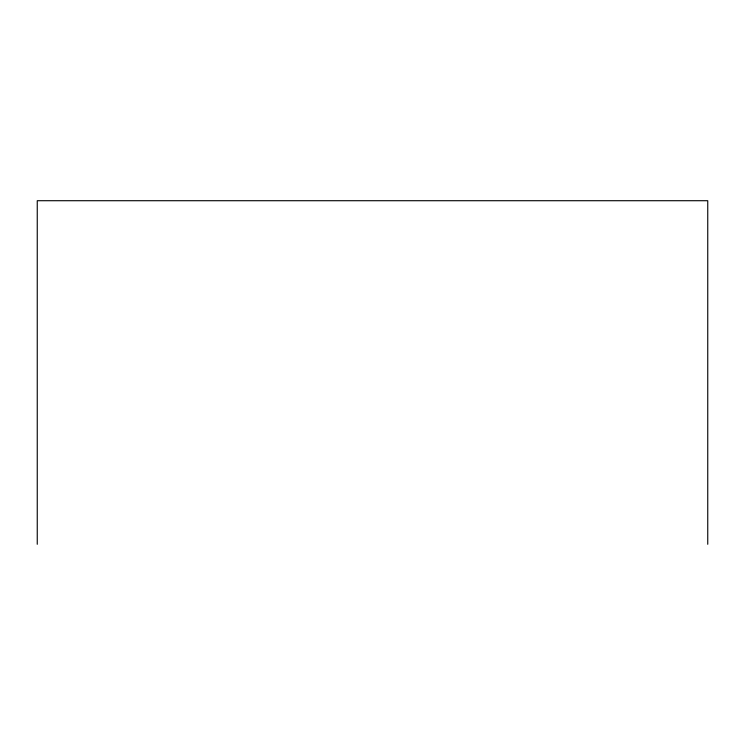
<?xml version="1.0" encoding="UTF-8"?>
<svg xmlns="http://www.w3.org/2000/svg" width="745" height="745" viewBox="0 0 745 745"><rect width="100%" height="100%" fill="white"/><g stroke="black" fill="none" stroke-linecap="round" stroke-linejoin="round"><path stroke-width="1.12" d="M707.75 544.288L707.75 200.712L37.25 200.712L37.25 544.288"/></g></svg>
